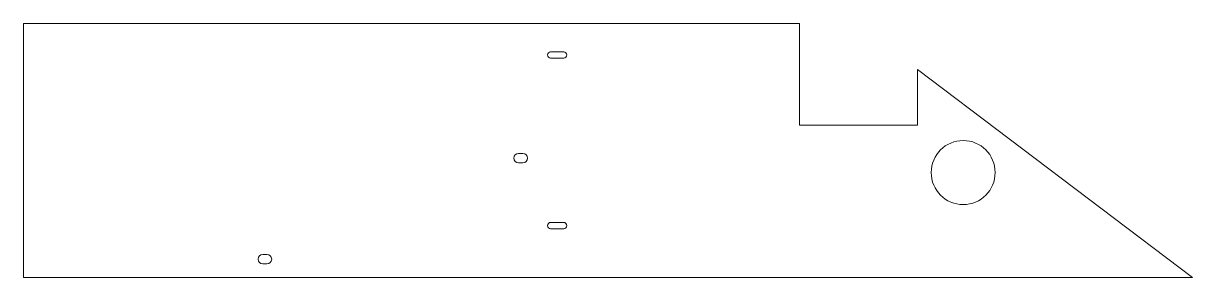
# Model space of a CAD drawing. Header units: millimetres. Extents: x 1637 to 3869, y 1521 to 2005.
import ezdxf

# ---------------------------------------------------------------- set-up
doc = ezdxf.new("R2010")
doc.units = ezdxf.units.MM
doc.layers.add('101', color=7, linetype='Continuous', true_color=0xffffff)

msp = doc.modelspace()

# ---------------------------------------------------------------- linework, layer by layer
at = {"layer": '101', "color": 7, "linetype": 'Continuous', "lineweight": 18}
for p, q in [((1637.3, 2005.5), (3118.8, 2005.5)), ((1637.3, 1521.5), (1637.3, 2005.5)), ((3118.8, 2005.5), (3118.8, 1811.5)), ((2643.8, 1951.5), (2668.8, 1951.5)), ((2668.8, 1939.5), (2643.8, 1939.5)), ((3343.8, 1811.5), (3343.8, 1917.5)), ((3343.8, 1917.5), (3869.3, 1521.5)), ((3118.8, 1811.5), (3343.8, 1811.5)), ((2590.7, 1757.9), (2582.7, 1757.9)), ((2582.7, 1739.9), (2590.7, 1739.9)), ((2643.8, 1626.5), (2668.8, 1626.5)), ((2668.8, 1614.5), (2643.8, 1614.5)), ((2102.3, 1565.5), (2094.3, 1565.5)), ((2094.3, 1547.5), (2102.3, 1547.5)), ((3869.3, 1521.5), (1637.3, 1521.5))]:
    msp.add_line(p, q, dxfattribs=at)
msp.add_circle((3431.3, 1721.5), 61, dxfattribs=at)
for centre, radius, start, end in [((2643.8, 1945.5), 6, 90, 270), ((2668.8, 1945.5), 6, 270, 90), ((2582.7, 1748.9), 9, 90, 270), ((2590.7, 1748.9), 9, 270, 90), ((2643.8, 1620.5), 6, 90, 270), ((2668.8, 1620.5), 6, 270, 90), ((2094.3, 1556.5), 9, 90, 270), ((2102.3, 1556.5), 9, 270, 90)]:
    msp.add_arc(centre, radius, start, end, dxfattribs=at)

doc.saveas('drawing.dxf')
